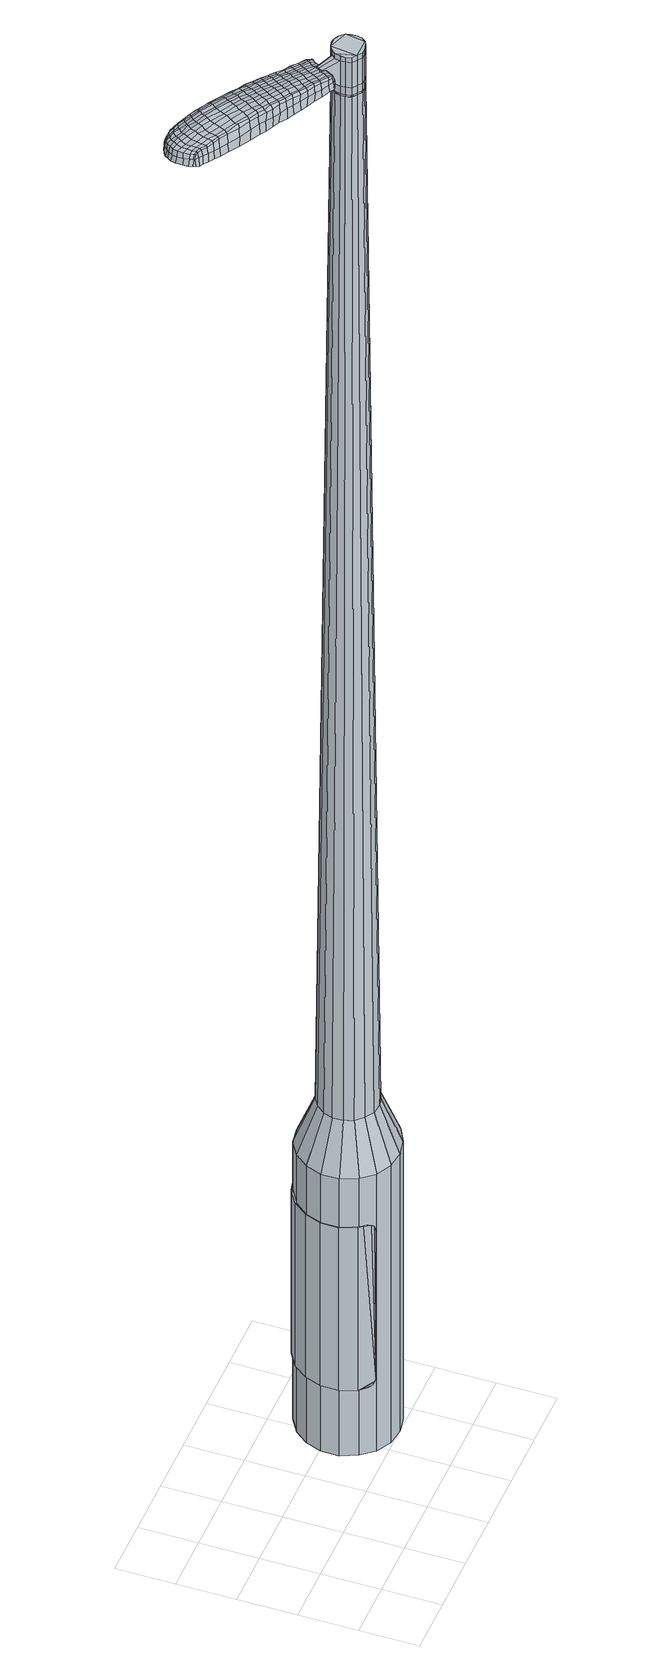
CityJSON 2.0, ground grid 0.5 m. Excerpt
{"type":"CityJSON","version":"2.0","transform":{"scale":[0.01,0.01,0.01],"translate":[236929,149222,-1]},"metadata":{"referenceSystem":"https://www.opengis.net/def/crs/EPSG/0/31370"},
"CityObjects":{
"object1":{"type":"GenericCityObject","attributes":{"cluster":272,"mean_distance_to_centroid":0.0665,"new_centroid_x":236930.75,"new_centroid_y":149222.93,"mean_distance_to_camera":3.79,"H1":-7.46,"H2":-18.98,"Z_final":110.52,"cluster2":-1,"proj_x":236933.31,"proj_y":149218.28,"id_line":38713,"bearing_l":241.22,"distance":5.3,"orientation":"right","G_obj":151.22},"geometry":[{"type":"MultiSurface","lod":"2","boundaries":[[[0,1,2,3]],[[1,4,5,2]],[[4,6,7,5]],[[6,8,9,7]],[[8,10,11,9]],[[10,12,13,11]],[[12,14,15,13]],[[14,16,17,15]],[[16,18,19,17]],[[18,20,21,19]],[[20,22,23,21]],[[22,24,25,23]],[[24,26,27,25]],[[26,28,29,27]],[[28,30,31,29]],[[30,32,33,31]],[[32,34,35,33]],[[34,0,3,35]],[[36,37,38,39]],[[38,40,41,42]],[[41,43,42]],[[42,44,45,46]],[[45,47,46]],[[46,48,49,50]],[[49,51,50]],[[42,46,50,38]],[[50,52,39,38]],[[53,36,39]],[[2,5,7,35]],[[7,9,11,15]],[[11,13,15]],[[15,17,19,23]],[[19,21,23]],[[23,25,27,31]],[[27,29,31]],[[15,23,31,7]],[[31,33,35,7]],[[3,2,35]],[[1,0,54,55]],[[0,34,56,54]],[[34,32,57,56]],[[32,30,58,57]],[[30,28,59,58]],[[28,26,60,59]],[[26,24,61,60]],[[24,22,62,61]],[[22,20,63,62]],[[20,18,64,63]],[[18,16,65,64]],[[16,14,66,65]],[[14,12,67,66]],[[12,10,68,67]],[[10,8,69,68]],[[8,6,70,69]],[[6,4,71,70]],[[4,1,55,71]],[[55,54,72,73]],[[54,56,74,72]],[[56,57,75,74]],[[57,58,76,75]],[[58,59,77,76]],[[59,60,78,77]],[[60,61,79,78]],[[61,62,80,79]],[[62,63,81,80]],[[63,64,82,81]],[[64,65,83,82]],[[65,66,84,83]],[[66,67,85,84]],[[67,68,86,85]],[[68,69,87,86]],[[69,70,88,87]],[[70,71,89,88]],[[71,55,73,89]],[[90,91,92,93]],[[74,94,91,90]],[[75,95,94,74]],[[96,97,95,75]],[[77,98,97,96]],[[99,100,98,77]],[[79,101,100,99]],[[80,102,101,79]],[[103,104,102,80]],[[105,106,104,103]],[[83,107,106,105]],[[84,108,107,83]],[[109,110,108,84]],[[111,112,110,109]],[[113,114,112,111]],[[115,116,114,113]],[[117,118,116,115]],[[93,92,118,117]],[[119,120,121,122]],[[123,119,122,124]],[[125,123,124,126]],[[127,125,126,128]],[[129,127,128,130]],[[131,129,130,132]],[[133,131,132,134]],[[135,133,134,136]],[[137,135,136,138]],[[139,137,138,140]],[[141,139,140,142]],[[143,141,142,144]],[[145,143,144,146]],[[147,145,146,148]],[[149,147,148,150]],[[151,149,150,152]],[[73,72,90,93]],[[72,74,90]],[[76,96,75]],[[76,77,96]],[[78,99,77]],[[78,79,99]],[[81,103,80]],[[81,82,105,103]],[[82,83,105]],[[85,109,84]],[[85,86,111,109]],[[86,87,113,111]],[[87,88,115,113]],[[88,89,117,115]],[[89,73,93,117]],[[153,154,92,91]],[[154,155,118,92]],[[155,156,116,118]],[[156,157,114,116]],[[157,158,112,114]],[[158,159,110,112]],[[159,108,110]],[[160,106,107]],[[160,161,104,106]],[[161,102,104]],[[162,100,101]],[[162,98,100]],[[163,97,98]],[[163,95,97]],[[153,91,94]],[[39,52,151,164]],[[154,153,165,152]],[[53,39,164,120]],[[153,94,121,165]],[[36,53,120,119]],[[94,95,122,121]],[[37,36,119,123]],[[95,163,124,122]],[[38,37,123,125]],[[163,98,126,124]],[[40,38,125,127]],[[98,162,128,126]],[[41,40,127,129]],[[162,101,130,128]],[[43,41,129,131]],[[101,102,132,130]],[[42,43,131,133]],[[102,161,134,132]],[[44,42,133,135]],[[161,160,136,134]],[[45,44,135,137]],[[160,107,138,136]],[[47,45,137,139]],[[107,108,140,138]],[[46,47,139,141]],[[108,159,142,140]],[[48,46,141,143]],[[159,158,144,142]],[[49,48,143,145]],[[158,157,146,144]],[[51,49,145,147]],[[157,156,148,146]],[[50,51,147,149]],[[156,155,150,148]],[[52,50,149,151]],[[155,154,152,150]],[[151,152,166,167]],[[152,165,168,166]],[[165,121,169,168]],[[121,120,170,169]],[[120,164,171,170]],[[164,151,167,171]],[[172,173,174,175]],[[176,172,175,177]],[[172,176,178,179]],[[173,172,179,180]],[[181,182,183,184]],[[185,181,184,186]],[[181,185,187,188]],[[182,181,188,189]],[[190,191,192,193]],[[194,190,193,195]],[[190,194,196,197]],[[191,190,197,198]],[[199,200,201,202]],[[203,199,202,204]],[[199,203,205,206]],[[200,199,206,207]],[[208,209,210,211]],[[212,208,211,213]],[[208,212,214,215]],[[209,208,215,216]],[[217,218,219,220]],[[221,217,220,222]],[[217,221,223,224]],[[218,217,224,225]],[[226,227,228,229]],[[218,226,229,219]],[[226,218,225,230]],[[227,226,230,231]],[[232,233,234,235]],[[227,232,235,228]],[[232,227,231,236]],[[233,232,236,237]],[[238,176,177,239]],[[233,238,239,234]],[[238,233,237,240]],[[176,238,240,178]],[[241,242,243,244]],[[245,241,244,246]],[[241,245,247,248]],[[242,241,248,249]],[[250,251,252,253]],[[242,250,253,243]],[[250,242,249,254]],[[251,250,254,255]],[[256,257,258,259]],[[251,256,259,252]],[[256,251,255,260]],[[257,256,260,261]],[[262,263,264,265]],[[257,262,265,258]],[[262,257,261,266]],[[263,262,266,267]],[[268,173,180,269]],[[263,268,269,264]],[[268,263,267,270]],[[173,268,270,174]],[[271,272,273,274]],[[275,271,274,276]],[[271,275,277,278]],[[272,271,278,279]],[[280,281,282,283]],[[272,280,283,273]],[[280,272,279,284]],[[281,280,284,285]],[[286,287,288,289]],[[281,286,289,282]],[[286,281,285,290]],[[287,286,290,291]],[[292,185,186,293]],[[287,292,293,288]],[[292,287,291,294]],[[185,292,294,187]],[[295,296,297,298]],[[299,295,298,300]],[[295,299,301,302]],[[296,295,302,303]],[[304,305,306,307]],[[296,304,307,297]],[[304,296,303,308]],[[305,304,308,309]],[[310,311,312,313]],[[305,310,313,306]],[[310,305,309,314]],[[311,310,314,315]],[[316,317,318,319]],[[311,316,319,312]],[[316,311,315,320]],[[317,316,320,321]],[[322,182,189,323]],[[317,322,323,318]],[[322,317,321,324]],[[182,322,324,183]],[[325,211,210,326]],[[327,325,326,328]],[[325,327,329,330]],[[211,325,330,213]],[[331,327,328,332]],[[333,331,332,334]],[[331,333,335,336]],[[327,331,336,329]],[[337,333,334,338]],[[339,337,338,340]],[[337,339,341,342]],[[333,337,342,335]],[[343,339,340,344]],[[345,343,344,346]],[[343,345,347,348]],[[339,343,348,341]],[[349,345,346,350]],[[200,349,350,201]],[[349,200,207,351]],[[345,349,351,347]],[[352,353,198,197]],[[354,352,197,196]],[[352,354,355,356]],[[353,352,356,357]],[[358,359,357,356]],[[360,358,356,355]],[[358,360,361,362]],[[359,358,362,363]],[[364,365,363,362]],[[366,364,362,361]],[[364,366,367,368]],[[365,364,368,369]],[[370,371,369,368]],[[372,370,368,367]],[[370,372,205,203]],[[371,370,203,204]],[[373,374,375,376]],[[275,373,376,277]],[[373,275,276,377]],[[374,373,377,378]],[[379,194,195,380]],[[374,379,380,375]],[[379,374,378,381]],[[194,379,381,196]],[[382,383,384,385]],[[221,382,385,223]],[[382,221,222,386]],[[383,382,386,387]],[[388,389,390,391]],[[383,388,391,384]],[[388,383,387,392]],[[389,388,392,393]],[[394,191,198,395]],[[389,394,395,390]],[[394,389,393,396]],[[191,394,396,192]],[[397,398,399,400]],[[179,397,400,180]],[[397,179,178,401]],[[398,397,401,402]],[[403,404,405,406]],[[398,403,406,399]],[[403,398,402,407]],[[404,403,407,408]],[[409,202,201,410]],[[404,409,410,405]],[[409,404,408,411]],[[202,409,411,204]],[[412,413,414,415]],[[184,412,415,186]],[[412,184,183,416]],[[413,412,416,417]],[[418,206,205,419]],[[413,418,419,414]],[[418,413,417,420]],[[206,418,420,207]],[[421,422,423,424]],[[299,421,424,301]],[[421,299,300,425]],[[422,421,425,426]],[[427,212,213,428]],[[422,427,428,423]],[[427,422,426,429]],[[212,427,429,214]],[[430,431,432,433]],[[245,430,433,247]],[[430,245,246,434]],[[431,430,434,435]],[[436,437,438,439]],[[431,436,439,432]],[[436,431,435,440]],[[437,436,440,441]],[[442,209,216,443]],[[437,442,443,438]],[[442,437,441,444]],[[209,442,444,210]],[[445,446,435,434]],[[244,445,434,246]],[[445,244,243,447]],[[446,445,447,448]],[[449,450,441,440]],[[446,449,440,435]],[[449,446,448,451]],[[450,449,451,452]],[[453,326,210,444]],[[450,453,444,441]],[[453,450,452,454]],[[326,453,454,328]],[[455,456,457,458]],[[302,455,458,303]],[[455,302,301,424]],[[456,455,424,423]],[[459,330,329,460]],[[456,459,460,457]],[[459,456,423,428]],[[330,459,428,213]],[[461,462,448,447]],[[253,461,447,243]],[[461,253,252,463]],[[462,461,463,464]],[[465,466,452,451]],[[462,465,451,448]],[[465,462,464,467]],[[466,465,467,468]],[[469,332,328,454]],[[466,469,454,452]],[[469,466,468,470]],[[332,469,470,334]],[[471,472,473,474]],[[308,471,474,309]],[[471,308,303,458]],[[472,471,458,457]],[[475,336,335,476]],[[472,475,476,473]],[[475,472,457,460]],[[336,475,460,329]],[[477,478,464,463]],[[259,477,463,252]],[[477,259,258,479]],[[478,477,479,480]],[[481,482,468,467]],[[478,481,467,464]],[[481,478,480,483]],[[482,481,483,484]],[[485,338,334,470]],[[482,485,470,468]],[[485,482,484,486]],[[338,485,486,340]],[[487,488,489,490]],[[314,487,490,315]],[[487,314,309,474]],[[488,487,474,473]],[[491,342,341,492]],[[488,491,492,489]],[[491,488,473,476]],[[342,491,476,335]],[[493,494,480,479]],[[265,493,479,258]],[[493,265,264,495]],[[494,493,495,496]],[[497,498,484,483]],[[494,497,483,480]],[[497,494,496,499]],[[498,497,499,500]],[[501,344,340,486]],[[498,501,486,484]],[[501,498,500,502]],[[344,501,502,346]],[[503,504,505,506]],[[320,503,506,321]],[[503,320,315,490]],[[504,503,490,489]],[[507,348,347,508]],[[504,507,508,505]],[[507,504,489,492]],[[348,507,492,341]],[[509,510,496,495]],[[269,509,495,264]],[[509,269,180,400]],[[510,509,400,399]],[[511,512,500,499]],[[510,511,499,496]],[[511,510,399,406]],[[512,511,406,405]],[[513,350,346,502]],[[512,513,502,500]],[[513,512,405,410]],[[350,513,410,201]],[[514,515,417,416]],[[324,514,416,183]],[[514,324,321,506]],[[515,514,506,505]],[[516,351,207,420]],[[515,516,420,417]],[[516,515,505,508]],[[351,516,508,347]],[[517,518,378,377]],[[274,517,377,276]],[[517,274,273,519]],[[518,517,519,520]],[[521,354,196,381]],[[518,521,381,378]],[[521,518,520,522]],[[354,521,522,355]],[[523,524,525,526]],[[224,523,526,225]],[[523,224,223,385]],[[524,523,385,384]],[[527,528,529,530]],[[524,527,530,525]],[[527,524,384,391]],[[528,527,391,390]],[[531,353,357,532]],[[528,531,532,529]],[[531,528,390,395]],[[353,531,395,198]],[[533,534,520,519]],[[283,533,519,273]],[[533,283,282,535]],[[534,533,535,536]],[[537,360,355,522]],[[534,537,522,520]],[[537,534,536,538]],[[360,537,538,361]],[[539,540,541,542]],[[230,539,542,231]],[[539,230,225,526]],[[540,539,526,525]],[[543,544,545,546]],[[540,543,546,541]],[[543,540,525,530]],[[544,543,530,529]],[[547,359,363,548]],[[544,547,548,545]],[[547,544,529,532]],[[359,547,532,357]],[[549,550,536,535]],[[289,549,535,282]],[[549,289,288,551]],[[550,549,551,552]],[[553,366,361,538]],[[550,553,538,536]],[[553,550,552,554]],[[366,553,554,367]],[[555,556,557,558]],[[236,555,558,237]],[[555,236,231,542]],[[556,555,542,541]],[[559,560,561,562]],[[556,559,562,557]],[[559,556,541,546]],[[560,559,546,545]],[[563,365,369,564]],[[560,563,564,561]],[[563,560,545,548]],[[365,563,548,363]],[[565,566,552,551]],[[293,565,551,288]],[[565,293,186,415]],[[566,565,415,414]],[[567,372,367,554]],[[566,567,554,552]],[[567,566,414,419]],[[372,567,419,205]],[[568,569,402,401]],[[240,568,401,178]],[[568,240,237,558]],[[569,568,558,557]],[[570,571,408,407]],[[569,570,407,402]],[[570,569,557,562]],[[571,570,562,561]],[[572,371,204,411]],[[571,572,411,408]],[[572,571,561,564]],[[371,572,564,369]],[[573,574,575,576]],[[576,575,577,578]],[[579,577,575,580]],[[580,575,574,581]],[[582,583,584,585]],[[585,584,586,587]],[[588,586,584,589]],[[589,584,583,590]],[[591,592,593,594]],[[594,593,595,596]],[[597,595,593,598]],[[598,593,592,599]],[[600,601,602,603]],[[603,602,604,605]],[[606,604,602,607]],[[607,602,601,608]],[[609,610,611,612]],[[612,611,613,614]],[[615,613,611,616]],[[616,611,610,617]],[[618,619,620,621]],[[621,620,622,623]],[[624,622,620,625]],[[625,620,619,626]],[[627,628,629,630]],[[630,629,619,618]],[[626,619,629,631]],[[631,629,628,632]],[[633,634,635,636]],[[636,635,628,627]],[[632,628,635,637]],[[637,635,634,638]],[[578,577,639,640]],[[640,639,634,633]],[[638,634,639,641]],[[641,639,577,579]],[[642,643,644,645]],[[645,644,646,647]],[[648,646,644,649]],[[649,644,643,650]],[[651,652,653,654]],[[654,653,643,642]],[[650,643,653,655]],[[655,653,652,656]],[[657,658,659,660]],[[660,659,652,651]],[[656,652,659,661]],[[661,659,658,662]],[[663,664,665,666]],[[666,665,658,657]],[[662,658,665,667]],[[667,665,664,668]],[[581,574,669,670]],[[670,669,664,663]],[[668,664,669,671]],[[671,669,574,573]],[[672,673,674,675]],[[675,674,676,677]],[[678,676,674,679]],[[679,674,673,680]],[[681,682,683,684]],[[684,683,673,672]],[[680,673,683,685]],[[685,683,682,686]],[[687,688,689,690]],[[690,689,682,681]],[[686,682,689,691]],[[691,689,688,692]],[[587,586,693,694]],[[694,693,688,687]],[[692,688,693,695]],[[695,693,586,588]],[[696,697,698,699]],[[699,698,700,701]],[[702,700,698,703]],[[703,698,697,704]],[[705,706,707,708]],[[708,707,697,696]],[[704,697,707,709]],[[709,707,706,710]],[[711,712,713,714]],[[714,713,706,705]],[[710,706,713,715]],[[715,713,712,716]],[[717,718,719,720]],[[720,719,712,711]],[[716,712,719,721]],[[721,719,718,722]],[[590,583,723,724]],[[724,723,718,717]],[[722,718,723,725]],[[725,723,583,582]],[[609,612,726,727]],[[727,726,728,729]],[[730,728,726,731]],[[731,726,612,614]],[[729,728,732,733]],[[733,732,734,735]],[[736,734,732,737]],[[737,732,728,730]],[[735,734,738,739]],[[739,738,740,741]],[[742,740,738,743]],[[743,738,734,736]],[[741,740,744,745]],[[745,744,746,747]],[[748,746,744,749]],[[749,744,740,742]],[[747,746,750,751]],[[751,750,601,600]],[[608,601,750,752]],[[752,750,746,748]],[[599,753,754,598]],[[598,754,755,597]],[[756,755,754,757]],[[757,754,753,758]],[[758,759,760,757]],[[757,760,761,756]],[[762,761,760,763]],[[763,760,759,764]],[[764,765,766,763]],[[763,766,767,762]],[[768,767,766,769]],[[769,766,765,770]],[[770,771,772,769]],[[769,772,773,768]],[[606,773,772,604]],[[604,772,771,605]],[[774,775,776,777]],[[777,776,676,678]],[[677,676,776,778]],[[778,776,775,779]],[[596,595,780,781]],[[781,780,775,774]],[[779,775,780,782]],[[782,780,595,597]],[[783,784,785,786]],[[786,785,622,624]],[[623,622,785,787]],[[787,785,784,788]],[[789,790,791,792]],[[792,791,784,783]],[[788,784,791,793]],[[793,791,790,794]],[[599,592,795,796]],[[796,795,790,789]],[[794,790,795,797]],[[797,795,592,591]],[[798,799,800,801]],[[801,800,580,581]],[[579,580,800,802]],[[802,800,799,803]],[[804,805,806,807]],[[807,806,799,798]],[[803,799,806,808]],[[808,806,805,809]],[[600,603,810,811]],[[811,810,805,804]],[[809,805,810,812]],[[812,810,603,605]],[[813,814,815,816]],[[816,815,585,587]],[[582,585,815,817]],[[817,815,814,818]],[[606,607,819,820]],[[820,819,814,813]],[[818,814,819,821]],[[821,819,607,608]],[[822,823,824,825]],[[825,824,700,702]],[[701,700,824,826]],[[826,824,823,827]],[[614,613,828,829]],[[829,828,823,822]],[[827,823,828,830]],[[830,828,613,615]],[[831,832,833]],[[833,832,646,648]],[[647,646,832,834]],[[835,836,837,838]],[[838,837,832,831]],[[834,832,837,839]],[[839,837,836,840]],[[617,610,841,842]],[[842,841,836,835]],[[840,836,841,843]],[[843,841,610,609]],[[834,844,645,647]],[[642,645,844,845]],[[845,844,846]],[[840,847,848,839]],[[839,848,844,834]],[[846,844,848,849]],[[849,848,847,850]],[[609,727,851,843]],[[843,851,847,840]],[[850,847,851,852]],[[852,851,727,729]],[[853,854,855,856]],[[856,855,703,704]],[[702,703,855,825]],[[825,855,854,822]],[[730,731,857,858]],[[858,857,854,853]],[[822,854,857,829]],[[829,857,731,614]],[[846,859,860,845]],[[845,860,654,642]],[[651,654,860,861]],[[861,860,859,862]],[[850,863,864,849]],[[849,864,859,846]],[[862,859,864,865]],[[865,864,863,866]],[[729,733,867,852]],[[852,867,863,850]],[[866,863,867,868]],[[868,867,733,735]],[[869,870,871,872]],[[872,871,709,710]],[[704,709,871,856]],[[856,871,870,853]],[[736,737,873,874]],[[874,873,870,869]],[[853,870,873,858]],[[858,873,737,730]],[[862,875,876,861]],[[861,876,660,651]],[[657,660,876,877]],[[877,876,875,878]],[[866,879,880,865]],[[865,880,875,862]],[[878,875,880,881]],[[881,880,879,882]],[[735,739,883,868]],[[868,883,879,866]],[[882,879,883,884]],[[884,883,739,741]],[[885,886,887,888]],[[888,887,715,716]],[[710,715,887,872]],[[872,887,886,869]],[[742,743,889,890]],[[890,889,886,885]],[[869,886,889,874]],[[874,889,743,736]],[[878,891,892,877]],[[877,892,666,657]],[[663,666,892,893]],[[893,892,891,894]],[[882,895,896,881]],[[881,896,891,878]],[[894,891,896,897]],[[897,896,895,898]],[[741,745,899,884]],[[884,899,895,882]],[[898,895,899,900]],[[900,899,745,747]],[[901,902,903,904]],[[904,903,721,722]],[[716,721,903,888]],[[888,903,902,885]],[[748,749,905,906]],[[906,905,902,901]],[[885,902,905,890]],[[890,905,749,742]],[[894,907,908,893]],[[893,908,670,663]],[[581,670,908,801]],[[801,908,907,798]],[[898,909,910,897]],[[897,910,907,894]],[[798,907,910,807]],[[807,910,909,804]],[[747,751,911,900]],[[900,911,909,898]],[[804,909,911,811]],[[811,911,751,600]],[[818,912,913,817]],[[817,913,725,582]],[[722,725,913,904]],[[904,913,912,901]],[[608,752,914,821]],[[821,914,912,818]],[[901,912,914,906]],[[906,914,752,748]],[[779,915,916,778]],[[778,916,675,677]],[[672,675,916,917]],[[917,916,915,918]],[[597,755,919,782]],[[782,919,915,779]],[[918,915,919,920]],[[920,919,755,756]],[[921,922,923,924]],[[924,923,625,626]],[[624,625,923,786]],[[786,923,922,783]],[[925,926,927,928]],[[928,927,922,921]],[[783,922,927,792]],[[792,927,926,789]],[[758,753,929,930]],[[930,929,926,925]],[[789,926,929,796]],[[796,929,753,599]],[[918,931,932,917]],[[917,932,684,672]],[[681,684,932,933]],[[933,932,931,934]],[[756,761,935,920]],[[920,935,931,918]],[[934,931,935,936]],[[936,935,761,762]],[[937,938,939,940]],[[940,939,631,632]],[[626,631,939,924]],[[924,939,938,921]],[[941,942,943,944]],[[944,943,938,937]],[[921,938,943,928]],[[928,943,942,925]],[[764,759,945,946]],[[946,945,942,941]],[[925,942,945,930]],[[930,945,759,758]],[[934,947,948,933]],[[933,948,690,681]],[[687,690,948,949]],[[949,948,947,950]],[[762,767,951,936]],[[936,951,947,934]],[[950,947,951,952]],[[952,951,767,768]],[[953,954,955,956]],[[956,955,637,638]],[[632,637,955,940]],[[940,955,954,937]],[[957,958,959,960]],[[960,959,954,953]],[[937,954,959,944]],[[944,959,958,941]],[[770,765,961,962]],[[962,961,958,957]],[[941,958,961,946]],[[946,961,765,764]],[[950,963,964,949]],[[949,964,694,687]],[[587,694,964,816]],[[816,964,963,813]],[[768,773,965,952]],[[952,965,963,950]],[[813,963,965,820]],[[820,965,773,606]],[[803,966,967,802]],[[802,967,641,579]],[[638,641,967,956]],[[956,967,966,953]],[[809,968,969,808]],[[808,969,966,803]],[[953,966,969,960]],[[960,969,968,957]],[[605,771,970,812]],[[812,970,968,809]],[[957,968,970,962]],[[962,970,771,770]],[[573,576,175,174]],[[576,578,177,175]],[[588,589,188,187]],[[589,590,189,188]],[[591,594,193,192]],[[594,596,195,193]],[[615,616,215,214]],[[616,617,216,215]],[[618,621,220,219]],[[621,623,222,220]],[[627,630,229,228]],[[630,618,219,229]],[[633,636,235,234]],[[636,627,228,235]],[[578,640,239,177]],[[640,633,234,239]],[[648,649,248,247]],[[649,650,249,248]],[[650,655,254,249]],[[655,656,255,254]],[[656,661,260,255]],[[661,662,261,260]],[[662,667,266,261]],[[667,668,267,266]],[[668,671,270,267]],[[671,573,174,270]],[[678,679,278,277]],[[679,680,279,278]],[[680,685,284,279]],[[685,686,285,284]],[[686,691,290,285]],[[691,692,291,290]],[[692,695,294,291]],[[695,588,187,294]],[[696,699,298,297]],[[699,701,300,298]],[[705,708,307,306]],[[708,696,297,307]],[[711,714,313,312]],[[714,705,306,313]],[[717,720,319,318]],[[720,711,312,319]],[[590,724,323,189]],[[724,717,318,323]],[[774,777,376,375]],[[777,678,277,376]],[[596,781,380,195]],[[781,774,375,380]],[[623,787,386,222]],[[787,788,387,386]],[[788,793,392,387]],[[793,794,393,392]],[[794,797,396,393]],[[797,591,192,396]],[[701,826,425,300]],[[826,827,426,425]],[[827,830,429,426]],[[830,615,214,429]],[[831,833,433,432]],[[833,648,247,433]],[[835,838,439,438]],[[838,831,432,439]],[[617,842,443,216]],[[842,835,438,443]],[[971,972,973,974]],[[975,976,974,973]],[[977,978,979,980]],[[981,982,983,984]],[[972,985,986,973]],[[987,975,973,986]],[[988,977,980,989]],[[990,991,982,981]],[[985,992,993,986]],[[993,994,987,986]],[[995,988,989,996]],[[997,991,990,998]],[[992,999,1000,993]],[[1000,1001,994,993]],[[1002,995,996,1003]],[[1004,997,998,1005]],[[1006,1007,1008,1009]],[[1010,1011,1007,1006]],[[1010,1012,1013,1011]],[[1012,1014,1015,1013]],[[1016,1017,1018,1019]],[[1020,1021,1017,1016]],[[1022,1023,1021,1020]],[[1024,1025,1023,1022]],[[1019,1008,1007,1016]],[[1016,1007,1011,1020]],[[1011,1013,1022,1020]],[[1013,1015,1024,1022]],[[980,979,976,975]],[[989,980,975,987]],[[994,996,989,987]],[[1001,1003,996,994]],[[981,984,978,977]],[[990,981,977,988]],[[998,990,988,995]],[[1005,998,995,1002]],[[982,1006,1009,983]],[[991,1010,1006,982]],[[1012,1010,991,997]],[[1014,1012,997,1004]],[[1026,1027,1028,1029]],[[1028,1030,1031,1032]],[[1028,1032,1033,1034]],[[1028,1034,1029]],[[1035,1026,1029,1036]],[[1037,1036,1029,1038]],[[1039,1038,1029]],[[1040,1028,1027,1041]],[[1042,1040,1041,1043]],[[1044,1042,1043,1045]],[[1046,1044,1045,1047]],[[1048,1046,1047,1049]],[[1049,1050,1051,1052]],[[1049,1052,1053,1054]],[[1049,1054,1055,1056]],[[1055,1057,1058,1059]],[[1055,1059,1060,1061]],[[1055,1061,1056]],[[1049,1056,1048]],[[1062,1063,1027,1026]],[[1064,1065,1030,1028]],[[1066,1067,1039,1029]],[[1063,1068,1041,1027]],[[1069,1064,1028,1040]],[[1068,1070,1043,1041]],[[1071,1069,1040,1042]],[[1070,1072,1045,1043]],[[1073,1071,1042,1044]],[[1072,1074,1047,1045]],[[1075,1073,1044,1046]],[[1074,1076,1049,1047]],[[1077,1075,1046,1048]],[[1076,1078,1050,1049]],[[1079,1080,1057,1055]],[[1081,1077,1048,1056]],[[1051,1050,1078,1082]],[[1052,1051,1082,1083]],[[1053,1052,1083,1084]],[[1054,1053,1084,1085]],[[1055,1054,1085,1079]],[[1086,1062,1026,1035]],[[1087,1086,1035,1036]],[[1088,1087,1036,1037]],[[1089,1088,1037,1038]],[[1067,1089,1038,1039]],[[1031,1030,1065,1090]],[[1058,1057,1080,1091]],[[1032,1031,1090,1092]],[[1033,1032,1092,1093]],[[1034,1033,1093,1094]],[[1029,1034,1094,1066]],[[1059,1058,1091,1095]],[[1060,1059,1095,1096]],[[1061,1060,1096,1097]],[[1056,1061,1097,1081]]]}]}
},
"vertices":[
[136,113,384],[145,124,384],[145,124,96],[136,113,96],[158,132,384],[158,132,96],[172,134,384],[172,134,96],[187,132,384],[187,132,96],[200,125,384],[200,125,96],[209,114,384],[209,114,96],[215,100,384],[215,100,96],[215,86,384],[215,86,96],[210,72,384],[210,72,96],[201,60,384],[201,60,96],[188,53,384],[188,53,96],[174,50,384],[174,50,96],[159,52,384],[159,52,96],[146,59,384],[146,59,96],[137,70,384],[137,70,96],[131,84,384],[131,84,96],[131,99,384],[131,99,96],[160,90,1524],[161,85,1524],[165,82,1524],[161,99,1524],[169,79,1524],[173,79,1524],[182,82,1524],[178,80,1524],[185,86,1524],[186,90,1524],[185,99,1524],[186,95,1524],[181,103,1524],[177,105,1524],[168,105,1524],[173,106,1524],[164,102,1524],[160,94,1524],[151,104,429],[156,111,429],[148,96,429],[148,87,429],[151,79,429],[157,73,429],[165,68,429],[174,67,429],[182,69,429],[190,73,429],[195,80,429],[198,88,429],[198,97,429],[195,105,429],[189,112,429],[181,116,429],[172,117,429],[164,116,429],[161,99,1483],[164,102,1483],[160,94,1483],[160,90,1483],[161,85,1483],[165,82,1483],[169,79,1483],[173,79,1483],[178,80,1483],[182,82,1483],[185,86,1483],[186,90,1483],[186,95,1483],[185,99,1483],[181,103,1483],[177,105,1483],[173,106,1483],[168,105,1483],[162,98,1483],[162,98,1485],[165,102,1485],[165,102,1483],[160,94,1485],[160,90,1485],[162,86,1483],[162,86,1485],[165,82,1485],[169,80,1483],[169,80,1485],[173,79,1485],[178,80,1485],[181,82,1483],[181,82,1485],[184,86,1483],[184,86,1485],[186,90,1485],[186,95,1485],[184,99,1483],[184,99,1485],[181,102,1483],[181,102,1485],[177,104,1483],[177,104,1485],[173,105,1483],[173,105,1485],[168,104,1483],[168,104,1485],[160,90,1519],[160,94,1519],[160,94,1493],[160,90,1493],[161,85,1519],[161,85,1493],[165,82,1519],[165,82,1493],[169,79,1519],[169,79,1493],[173,79,1519],[173,79,1493],[178,80,1519],[178,80,1493],[182,82,1519],[182,82,1493],[185,86,1519],[185,86,1493],[186,90,1519],[186,90,1493],[186,95,1519],[186,95,1493],[185,99,1519],[185,99,1493],[181,103,1519],[181,103,1493],[177,105,1519],[177,105,1493],[173,106,1519],[173,106,1493],[168,105,1519],[168,105,1493],[164,102,1519],[164,102,1493],[161,99,1485],[164,102,1485],[168,105,1485],[173,106,1485],[177,105,1485],[181,103,1485],[185,99,1485],[185,86,1485],[182,82,1485],[169,79,1485],[161,85,1485],[161,99,1519],[161,99,1493],[146,110,1513],[146,110,1518],[145,108,1513],[143,105,1513],[143,105,1518],[145,108,1518],[89,160,1519],[95,157,1518],[95,159,1509],[89,162,1510],[82,165,1519],[81,167,1510],[82,163,1526],[89,159,1525],[95,155,1525],[71,127,1519],[77,124,1518],[79,124,1525],[72,128,1525],[63,131,1519],[64,132,1526],[61,130,1510],[69,126,1510],[75,123,1509],[15,177,1519],[17,181,1519],[16,181,1513],[14,178,1513],[14,173,1519],[13,174,1513],[15,173,1524],[16,177,1524],[18,180,1524],[80,142,1530],[86,138,1529],[88,141,1529],[81,145,1530],[72,146,1531],[73,149,1531],[70,143,1530],[78,139,1530],[84,135,1529],[151,103,1512],[152,106,1512],[151,106,1517],[149,104,1517],[149,101,1512],[148,101,1517],[148,101,1506],[150,104,1506],[151,106,1506],[37,188,1519],[40,187,1519],[40,188,1512],[37,189,1512],[34,188,1518],[34,190,1512],[35,187,1522],[36,187,1523],[39,185,1524],[44,185,1519],[49,182,1519],[49,184,1512],[44,186,1512],[44,183,1524],[49,181,1525],[55,180,1519],[62,176,1519],[61,178,1511],[54,182,1511],[55,178,1526],[62,175,1526],[72,171,1519],[71,173,1510],[72,169,1526],[152,121,1513],[146,125,1513],[146,124,1518],[152,120,1517],[157,118,1512],[155,118,1516],[156,119,1506],[152,123,1507],[145,127,1507],[139,129,1514],[133,133,1515],[133,132,1520],[139,128,1519],[139,131,1507],[133,135,1507],[126,137,1515],[120,141,1516],[120,140,1522],[127,136,1521],[126,139,1508],[120,143,1508],[114,145,1517],[108,149,1517],[108,147,1524],[114,144,1523],[114,147,1508],[107,151,1509],[102,153,1518],[102,151,1524],[101,155,1509],[19,157,1519],[22,155,1519],[22,156,1524],[20,158,1523],[17,159,1518],[18,159,1522],[16,158,1512],[17,156,1512],[20,154,1512],[26,152,1519],[30,149,1519],[32,150,1525],[27,153,1524],[24,151,1512],[29,148,1512],[35,146,1519],[42,142,1519],[44,143,1526],[37,147,1526],[34,145,1511],[41,141,1511],[52,136,1519],[54,137,1526],[51,136,1510],[137,95,1513],[130,98,1513],[129,97,1507],[136,94,1507],[142,93,1512],[141,92,1506],[142,94,1516],[138,95,1517],[132,99,1518],[124,101,1514],[117,104,1515],[115,104,1507],[122,101,1507],[125,102,1519],[118,105,1520],[110,108,1515],[103,111,1516],[102,110,1508],[108,107,1508],[111,108,1521],[105,112,1522],[97,114,1517],[90,117,1517],[88,117,1509],[95,113,1508],[98,115,1523],[92,118,1524],[83,120,1518],[82,120,1509],[85,121,1524],[145,106,1519],[146,109,1519],[138,110,1520],[139,112,1520],[137,107,1520],[143,104,1519],[132,114,1522],[133,116,1522],[125,117,1523],[126,120,1523],[124,114,1523],[130,111,1521],[119,121,1524],[120,123,1524],[112,124,1525],[113,127,1525],[110,121,1525],[117,118,1524],[106,128,1526],[107,130,1526],[99,131,1527],[101,134,1527],[97,128,1527],[104,125,1526],[93,135,1528],[94,138,1528],[91,132,1528],[19,175,1527],[21,178,1527],[18,171,1526],[21,169,1527],[23,173,1528],[25,176,1528],[28,170,1529],[30,173,1529],[27,166,1528],[33,163,1530],[35,166,1530],[36,170,1530],[41,163,1531],[43,166,1531],[39,159,1530],[47,155,1531],[49,159,1531],[51,162,1531],[60,152,1531],[62,155,1531],[59,149,1531],[16,160,1518],[15,163,1519],[13,163,1513],[14,160,1513],[17,160,1523],[16,163,1523],[14,168,1519],[13,168,1513],[15,168,1524],[32,189,1518],[29,188,1518],[30,187,1523],[33,187,1523],[32,190,1513],[29,189,1513],[26,187,1519],[22,186,1519],[23,185,1524],[27,186,1523],[25,188,1513],[21,186,1513],[19,183,1519],[20,183,1524],[18,184,1513],[89,157,1528],[88,156,1528],[94,152,1528],[95,153,1527],[81,162,1528],[80,160,1529],[86,153,1529],[85,150,1530],[91,147,1529],[93,149,1528],[79,158,1529],[77,155,1530],[83,148,1530],[89,144,1529],[75,152,1531],[73,129,1528],[74,131,1529],[66,135,1529],[65,133,1528],[79,126,1527],[81,128,1528],[76,135,1529],[68,139,1530],[82,131,1528],[145,93,1512],[146,94,1512],[145,95,1517],[144,94,1517],[143,92,1506],[144,94,1506],[147,97,1512],[146,98,1517],[146,97,1506],[158,116,1512],[157,115,1512],[156,116,1506],[157,117,1506],[156,116,1517],[156,115,1517],[156,113,1512],[154,110,1512],[154,111,1506],[155,114,1506],[154,113,1517],[153,111,1517],[153,108,1512],[152,109,1506],[152,108,1517],[152,119,1519],[151,117,1519],[145,123,1520],[144,121,1520],[150,115,1519],[148,113,1519],[143,119,1520],[142,117,1520],[147,111,1519],[141,115,1520],[139,96,1519],[140,98,1519],[133,101,1520],[132,100,1520],[142,101,1519],[135,104,1520],[139,127,1521],[138,125,1521],[132,130,1522],[132,129,1522],[137,123,1521],[136,121,1521],[130,127,1522],[129,124,1523],[134,118,1522],[128,122,1523],[126,103,1521],[127,105,1521],[120,108,1522],[119,106,1522],[128,108,1521],[122,111,1522],[126,134,1523],[125,133,1523],[120,138,1524],[119,137,1524],[124,131,1523],[123,128,1524],[118,134,1525],[116,132,1525],[121,126,1524],[115,129,1525],[112,110,1523],[113,111,1523],[107,115,1524],[106,113,1524],[115,115,1524],[109,118,1525],[114,142,1525],[113,140,1525],[107,146,1526],[106,144,1526],[111,138,1526],[110,136,1526],[105,142,1527],[104,139,1527],[108,133,1526],[102,137,1527],[99,116,1525],[100,118,1525],[94,121,1526],[93,119,1526],[102,121,1526],[95,125,1527],[101,150,1527],[100,148,1527],[99,146,1527],[97,143,1528],[96,140,1528],[86,123,1527],[87,125,1527],[89,128,1528],[19,159,1525],[18,162,1525],[22,157,1526],[22,160,1526],[18,166,1526],[21,164,1527],[35,186,1525],[32,186,1525],[36,184,1526],[38,185,1525],[29,185,1525],[26,183,1526],[30,182,1527],[33,183,1526],[23,181,1526],[27,179,1527],[27,154,1526],[26,157,1527],[32,151,1527],[32,154,1528],[26,161,1528],[32,158,1529],[43,183,1526],[41,182,1527],[46,179,1528],[48,180,1527],[38,181,1527],[35,179,1528],[41,175,1529],[44,178,1528],[32,176,1528],[39,173,1530],[37,148,1528],[37,150,1529],[44,144,1528],[45,146,1529],[38,155,1529],[46,150,1530],[54,177,1528],[52,176,1528],[59,172,1529],[61,173,1528],[50,174,1529],[47,172,1530],[55,168,1530],[57,170,1530],[45,169,1530],[53,165,1531],[55,138,1529],[55,141,1529],[57,145,1530],[71,168,1528],[70,166,1529],[68,164,1530],[66,161,1530],[64,159,1531],[94,157,1509],[94,155,1518],[88,159,1518],[88,161,1509],[81,163,1519],[80,165,1510],[81,161,1525],[88,157,1525],[94,153,1525],[79,126,1525],[78,125,1518],[71,129,1518],[73,129,1525],[64,133,1519],[65,133,1525],[62,132,1510],[70,128,1509],[76,125,1509],[18,180,1513],[18,179,1519],[17,177,1519],[16,177,1513],[16,173,1519],[15,173,1513],[17,172,1524],[18,176,1524],[20,179,1524],[87,141,1528],[86,139,1528],[79,142,1529],[81,145,1529],[71,146,1529],[73,149,1529],[70,143,1529],[78,139,1529],[84,136,1528],[149,107,1516],[150,107,1512],[149,104,1512],[148,105,1516],[147,102,1512],[146,102,1516],[146,102,1506],[148,105,1506],[149,107,1506],[39,186,1512],[39,185,1519],[36,186,1518],[36,187,1512],[34,186,1518],[34,188,1512],[34,185,1522],[36,185,1523],[39,183,1523],[48,182,1512],[49,181,1519],[44,183,1519],[43,185,1512],[43,181,1524],[49,179,1525],[60,176,1511],[61,174,1519],[54,178,1519],[54,180,1511],[54,176,1525],[61,173,1526],[71,169,1519],[70,171,1510],[71,167,1526],[144,122,1518],[144,124,1513],[151,120,1513],[151,119,1517],[155,117,1512],[154,117,1515],[155,118,1506],[150,121,1506],[144,125,1507],[132,130,1520],[132,132,1514],[138,128,1514],[138,126,1519],[138,129,1507],[131,133,1507],[119,138,1522],[119,140,1516],[125,136,1515],[125,134,1521],[125,137,1508],[119,141,1508],[107,146,1523],[107,147,1517],[113,144,1516],[113,142,1522],[112,145,1508],[106,149,1508],[100,151,1517],[100,150,1524],[100,153,1509],[24,157,1523],[23,156,1519],[20,158,1518],[21,159,1523],[19,160,1518],[20,160,1522],[17,159,1512],[19,158,1512],[21,156,1512],[33,151,1525],[31,151,1519],[27,154,1519],[28,155,1524],[25,153,1512],[30,150,1512],[45,144,1526],[43,144,1519],[36,147,1519],[38,148,1525],[35,147,1511],[41,143,1511],[53,138,1519],[55,139,1526],[52,137,1510],[130,99,1507],[131,100,1513],[138,97,1513],[137,96,1506],[143,95,1512],[141,94,1506],[142,96,1515],[139,97,1517],[132,100,1518],[116,106,1507],[118,106,1514],[124,103,1514],[123,102,1507],[126,104,1519],[119,107,1520],[102,112,1508],[104,113,1516],[111,109,1515],[109,109,1508],[112,110,1521],[105,114,1522],[89,118,1508],[91,119,1517],[97,116,1516],[96,115,1508],[99,117,1522],[92,120,1523],[84,122,1517],[82,122,1509],[86,123,1524],[144,107,1518],[145,109,1518],[138,110,1519],[139,113,1519],[136,108,1519],[143,104,1518],[131,114,1520],[132,116,1520],[125,117,1521],[126,120,1521],[123,115,1521],[130,111,1520],[118,121,1523],[119,123,1523],[112,125,1524],[113,127,1524],[110,122,1524],[117,118,1523],[105,128,1525],[106,131,1525],[99,132,1526],[100,134,1526],[97,129,1526],[104,125,1525],[92,135,1527],[94,138,1527],[91,132,1527],[22,178,1526],[20,175,1526],[19,171,1525],[22,169,1526],[23,173,1526],[25,176,1526],[31,173,1528],[29,170,1528],[28,166,1527],[34,163,1528],[35,166,1529],[37,169,1529],[43,166,1530],[41,163,1530],[40,159,1529],[48,155,1530],[49,159,1530],[51,162,1530],[62,155,1530],[60,153,1530],[59,149,1530],[16,163,1513],[17,164,1518],[18,161,1518],[16,161,1512],[19,161,1523],[18,164,1523],[16,168,1519],[15,168,1513],[17,168,1523],[31,185,1523],[30,186,1518],[32,187,1518],[33,185,1523],[32,188,1512],[30,187,1512],[24,183,1523],[23,184,1519],[27,185,1519],[28,184,1523],[26,186,1513],[23,185,1513],[21,182,1519],[22,181,1524],[20,182,1513],[93,151,1527],[87,155,1527],[88,156,1527],[94,152,1526],[81,160,1527],[80,159,1528],[90,147,1528],[84,150,1528],[86,153,1528],[92,149,1527],[78,157,1528],[76,155,1529],[83,148,1529],[89,144,1528],[75,152,1529],[66,136,1528],[74,132,1527],[74,130,1527],[66,134,1527],[80,127,1526],[80,128,1527],[76,135,1528],[68,139,1528],[82,132,1527],[143,96,1516],[144,96,1512],[143,94,1512],[143,95,1516],[142,94,1506],[143,95,1506],[145,98,1512],[145,99,1516],[144,98,1506],[154,117,1506],[155,116,1512],[155,117,1506],[154,116,1516],[152,112,1506],[152,111,1512],[154,114,1512],[153,115,1506],[153,114,1516],[151,111,1516],[151,109,1512],[150,110,1506],[150,109,1516],[150,118,1518],[144,122,1519],[144,121,1519],[148,114,1518],[149,116,1518],[143,119,1519],[141,117,1519],[146,111,1518],[140,115,1519],[133,102,1519],[139,99,1518],[139,98,1518],[132,101,1519],[141,101,1518],[135,105,1519],[137,125,1520],[138,126,1520],[131,130,1521],[131,129,1521],[135,121,1520],[136,123,1520],[130,127,1521],[129,125,1521],[134,118,1520],[127,122,1521],[120,109,1521],[126,105,1520],[126,104,1520],[119,108,1521],[128,108,1520],[121,112,1521],[125,133,1522],[125,134,1522],[119,137,1523],[118,137,1523],[122,128,1522],[123,131,1522],[117,134,1523],[116,132,1524],[121,126,1523],[114,129,1524],[106,115,1523],[113,112,1522],[112,111,1522],[106,114,1523],[115,115,1522],[108,118,1523],[112,140,1524],[113,141,1524],[106,145,1525],[106,144,1525],[109,136,1525],[111,138,1524],[104,142,1525],[103,139,1526],[108,133,1525],[102,137,1526],[93,122,1525],[100,119,1524],[99,117,1524],[93,121,1525],[102,122,1524],[95,125,1525],[100,148,1526],[100,149,1526],[97,143,1527],[98,146,1526],[95,140,1527],[87,125,1526],[86,124,1526],[89,129,1526],[20,162,1524],[21,160,1524],[23,158,1525],[23,160,1525],[19,167,1525],[22,165,1525],[36,183,1525],[33,184,1524],[35,184,1524],[38,183,1525],[30,181,1526],[26,182,1525],[30,183,1524],[33,182,1525],[24,180,1525],[27,178,1526],[27,157,1526],[28,155,1526],[33,152,1526],[33,154,1527],[27,162,1526],[33,158,1527],[46,178,1527],[41,181,1526],[42,181,1526],[48,179,1526],[41,175,1528],[35,178,1527],[38,180,1526],[44,177,1527],[33,175,1527],[39,172,1528],[38,151,1527],[38,149,1527],[45,145,1527],[45,147,1528],[39,155,1528],[46,151,1529],[59,171,1528],[52,175,1527],[53,176,1527],[60,172,1527],[55,167,1529],[47,171,1529],[50,173,1528],[57,169,1528],[45,169,1529],[53,164,1530],[56,141,1528],[55,140,1528],[57,145,1529],[69,165,1528],[70,166,1528],[66,161,1529],[68,163,1529],[64,158,1530],[155,118,1508],[152,112,1508],[124,129,1509],[128,135,1509],[105,140,1510],[109,147,1510],[71,159,1512],[75,167,1512],[91,159,1511],[87,151,1511],[55,168,1513],[43,174,1514],[47,182,1514],[60,176,1513],[149,106,1508],[120,122,1509],[101,132,1510],[66,151,1512],[82,142,1511],[51,160,1513],[39,166,1514],[145,100,1508],[116,115,1509],[97,124,1510],[62,143,1512],[78,134,1511],[35,158,1514],[46,152,1513],[142,94,1508],[112,108,1509],[93,117,1510],[57,135,1512],[73,126,1511],[30,151,1514],[42,143,1513],[31,180,1514],[26,181,1514],[30,187,1514],[35,187,1514],[27,173,1514],[23,175,1514],[23,165,1514],[19,169,1514],[19,158,1514],[16,163,1514],[21,181,1515],[17,180,1515],[17,181,1515],[23,185,1515],[19,177,1515],[16,179,1515],[17,173,1515],[15,178,1515],[15,170,1515],[15,177,1515],[138,67,334],[135,70,334],[135,70,165],[144,59,171],[138,67,165],[140,64,165],[142,62,166],[143,61,167],[144,60,169],[140,64,334],[142,62,333],[143,61,332],[144,60,331],[144,59,328],[130,84,165],[130,84,334],[130,99,165],[130,99,334],[135,113,165],[135,113,334],[144,125,165],[144,125,334],[157,133,165],[157,133,334],[161,134,334],[165,135,334],[167,135,333],[169,136,332],[171,136,331],[171,136,328],[161,134,165],[171,136,171],[171,136,169],[169,136,167],[167,135,166],[165,135,165],[140,69,334],[137,72,334],[137,72,165],[140,69,165],[147,61,171],[147,61,328],[133,85,334],[133,85,165],[133,99,334],[133,99,165],[137,112,334],[137,112,165],[146,123,334],[146,123,165],[158,130,334],[158,130,165],[161,131,334],[172,133,328],[172,133,171],[161,131,165],[165,132,334],[168,133,333],[170,133,332],[171,133,331],[142,66,334],[144,64,333],[145,63,332],[146,62,331],[142,66,165],[171,133,169],[144,64,166],[145,63,167],[146,62,169],[170,133,167],[168,133,166],[165,132,165]
]}
